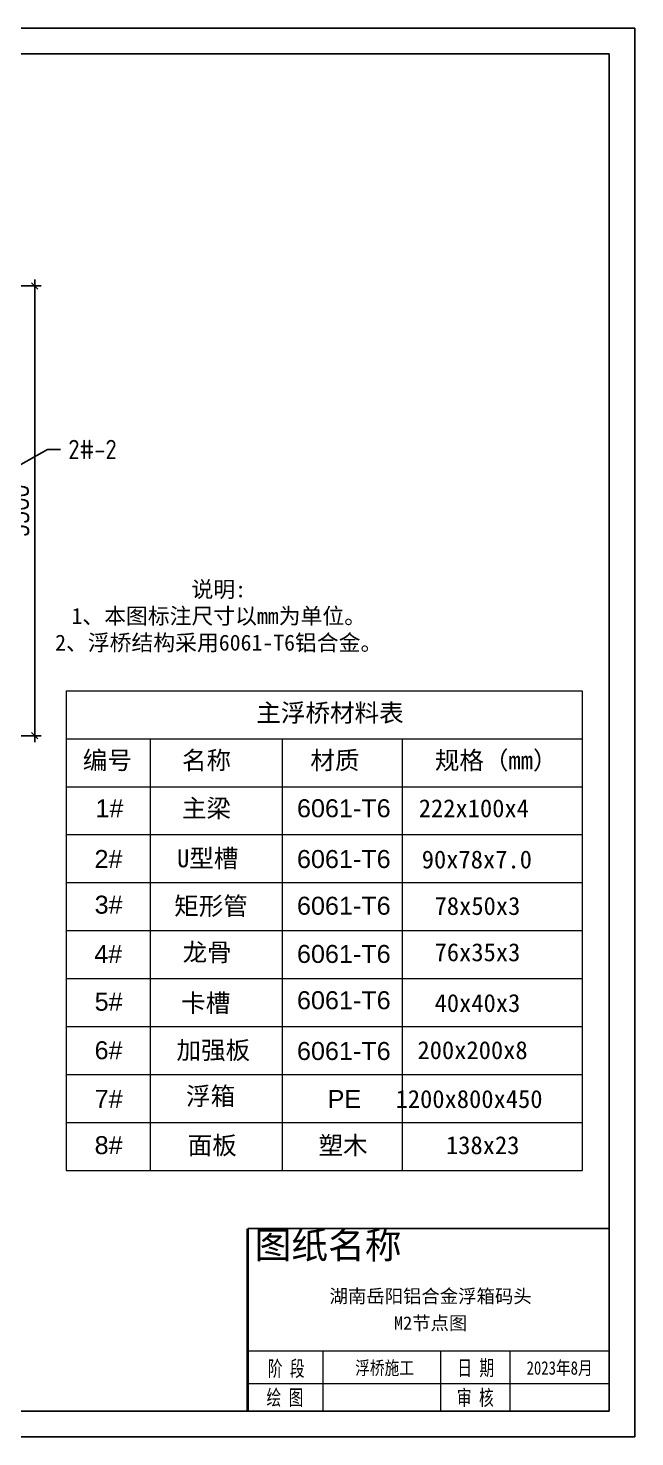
# Model space of a CAD drawing. Extents: x 8796 to 116961, y 24572 to 132726.
# Drawn here: x 47687 to 52407, y 116701 to 127663 of the extents above; entities that cross this region are included whole.
import ezdxf
from ezdxf import colors
from ezdxf.entities.mleader import LeaderData, LeaderLine
from ezdxf.enums import TextEntityAlignment as Align
from ezdxf.math import Vec2, Vec3

# ---------------------------------------------------------------- set-up
doc = ezdxf.new("R2010")
doc.units = 0
doc.header["$LTSCALE"] = 1000
doc.header["$MEASUREMENT"] = 0
for name, color, linetype in [('SGIDI_TK_TEXT', 3, 'Continuous'), ('文字', 7, 'Continuous'), ('标注', 9, 'Continuous'), ('连接端梁', 130, 'Continuous')]:
    doc.layers.add(name, color=color, linetype=linetype)
doc.layers.add('图框', color=7, linetype='Continuous', lineweight=13)
doc.styles.add('Arial', font='')
doc.styles.add('HZTXT', font='txtw.shx', dxfattribs={"width": 0.8, "bigfont": 'hztxtw.shx'})
doc.styles.add('SGIDI-0', font='simhei.ttf', dxfattribs={"width": 0.8})
doc.styles.get("Standard").update_dxf_attribs({"font": 'gbenor.shx', "bigfont": 'gbcbig.shx'})
doc.styles.add('仿宋', font='simfang.ttf', dxfattribs={"width": 0.7})
doc.styles.add('宋体', font='')
doc.styles.get('Arial').set_extended_font_data('STXihei')
doc.styles.get('宋体').set_extended_font_data('SimSun')
doc.dimstyles.new('DIM-50', dxfattribs={"dimscale": 50, "dimtxt": 3, "dimasz": 1, "dimexe": 1, "dimexo": 1, "dimgap": 1, "dimtad": 1, "dimdec": 1, "dimdsep": 46, "dimtxsty": 'HZTXT', "dimblk": 'OBLIQUE', "dimblk1": 'ARCHTICK', "dimblk2": 'OBLIQUE', "dimcen": 0, "dimdle": 1, "dimclrd": 9, "dimclre": 9, "dimclrt": 2, "dimadec": 1, "dimazin": 0, "dimtfac": 1, "dimtdec": 1, "dimtix": 1, "dimtmove": 2, "dimatfit": 3, "dimldrblk": 'OBLIQUE', "dimfxl": 0, "dimtolj": 1, "dimtzin": 0, "dimarcsym": 0})

# ---------------------------------------------------------------- blocks, each defined once
blk = doc.blocks.new('_Oblique')
at = {"color": 0, "linetype": 'ByBlock', "lineweight": -2}
blk.add_line((-0.5, -0.5), (0.5, 0.5), dxfattribs=at)
blk = doc.blocks.new('*D140')
at = {"layer": 'Defpoints', "color": 0, "transparency": 16777216}
for p in [(47541, 125657, 0), (47300, 122157, 0), (47738, 122157)]:
    blk.add_point(p, dxfattribs=at)
at = {"layer": '标注', "color": 9, "lineweight": -2, "transparency": 16777216}
for p, q in [((47591, 125657), (47788, 125657)), ((47738, 125707), (47738, 122107)), ((47350, 122157), (47788, 122157))]:
    blk.add_line(p, q, dxfattribs=at)
at = {"layer": '标注', "color": 9, "lineweight": -2, "transparency": 16777216, "xscale": 50, "yscale": 50, "zscale": 50}
for p, rotation in [((47738, 125657), 90), ((47738, 122157), 270)]:
    blk.add_blockref('_Oblique', p, dxfattribs=dict(at, rotation=rotation))
at = {"layer": '标注', "color": 2, "transparency": 16777216, "insert": (47613, 123907), "char_height": 150, "attachment_point": 5, "rotation": 90, "style": 'HZTXT'}
blk.add_mtext('\\A1;3500', dxfattribs=at)
blk = doc.blocks.new('_ArchTick')
at = {"color": 0, "linetype": 'ByBlock', "const_width": 0.4}
blk.add_lwpolyline([(-0.5, -0.5), (0.5, 0.5)], dxfattribs=at)
blk = doc.blocks.new('asdasd')
at = {"layer": '图框'}
for p, q in [((32437, 119431), (32437, 114931)), ((32437, 119431), (37275, 119431)), ((37275, 119431), (37275, 114931)), ((32437, 118981), (37275, 118981)), ((33225, 118981), (33225, 114931)), ((34462, 118981), (34462, 114931)), ((35587, 118981), (35587, 114931)), ((32437, 118531), (37275, 118531)), ((32437, 118081), (37275, 118081)), ((32437, 117631), (37275, 117631)), ((32437, 117181), (37275, 117181)), ((32437, 116731), (37275, 116731)), ((32437, 116281), (37275, 116281)), ((32437, 115831), (37275, 115831)), ((32437, 115381), (37275, 115381)), ((32437, 114931), (37275, 114931))]:
    blk.add_line(p, q, dxfattribs=at)
at = {"layer": '图框', "attachment_point": 1, "style": 'Arial'}
for s, width, insert, char_height in [('\\pi876.69506;{\\fSimSun|b0|i0|c134|p2;主浮桥材料表}', 2620.06, (33343, 119308), 168.75), ('\\pi51.65737;{\\fSimSun|b0|i0|c134|p2;编号}', 716.98, (32541, 118863), 168.75), ('\\pi51.32218;{\\fSimSun|b0|i0|c134|p2;名称}', 716.98, (33471, 118863), 168.75), ('\\pi53.50095;{\\fSimSun|b0|i0|c134|p2;材质}', 716.98, (34672, 118863), 168.75), ('\\pi35.48134;{\\fSimSun|b0|i0|c134|p2;规格（mm）}', 1208.85, (35857, 118863), 168.75), ('\\pi279.81954;{\\fArial|b0|i0|c0|p34;1#}', 793.2, (32432, 118413), 168.75), ('\\pi50.98698;{\\fSimSun|b0|i0|c134|p2;主梁}', 716.98, (33471, 118413), 168.75), ('\\pi234.45852;{\\fArial|b0|i0|c0|p34;6061-T6}', 1327.29, (34366, 118413), 168.75), ('\\pi0.69652;222x100x4', 1327.29, (35741, 118413), 168.75), ('\\pi31.45968;{\\fSimSun|b0|i0|c134|p2;U型槽}', 1074.91, (33445, 117944), 168.75), ('\\pi270.43814;{\\fArial|b0|i0|c0|p34;2#}', 793.2, (32432, 117937), 168.75), ('\\pi234.45852;{\\fArial|b0|i0|c0|p34;6061-T6}', 1327.29, (34366, 117937), 168.75), ('\\pi28.82152;90x78x7.0', 1327.29, (35741, 117933), 168.75), ('\\pi271.93456;{\\fArial|b0|i0|c0|p34;3#}', 793.2, (32432, 117509), 168.75), ('\\pi57.54881;{\\fSimSun|b0|i0|c134|p2;矩形管}', 874.48, (33392, 117497), 168.75), ('\\pi234.45852;{\\fArial|b0|i0|c0|p34;6061-T6}', 1327.29, (34366, 117499), 168.75), ('\\pi149.35724;78x50x3', 1327.29, (35741, 117497), 168.75), ('\\pi268.48129;{\\fArial|b0|i0|c0|p34;4#}', 793.2, (32432, 117047), 168.75), ('\\pi35.39194;{\\fSimSun|b0|i0|c134|p2;龙骨}', 1074.91, (33493, 117063), 168.75), ('\\pi234.45852;{\\fArial|b0|i0|c0|p34;6061-T6}', 1327.29, (34366, 117047), 168.75), ('\\pi149.35724;76x35x3', 1327.29, (35741, 117063), 168.75), ('\\pi271.87701;{\\fArial|b0|i0|c0|p34;5#}', 793.2, (32432, 116599), 168.75), ('\\pi35.01394;{\\fSimSun|b0|i0|c134|p2;卡槽}', 1074.91, (33480, 116587), 168.75), ('\\pi234.45852;{\\fArial|b0|i0|c0|p34;6061-T6}', 1327.29, (34366, 116613), 168.75), ('\\pi149.35724;40x40x3', 1327.29, (35741, 116587), 168.75), ('\\pi271.41657;{\\fArial|b0|i0|c0|p34;6#}', 793.2, (32432, 116144), 168.75), ('\\pi74.02918;{\\fSimSun|b0|i0|c134|p2;加强板}', 1074.91, (33397, 116145), 168.75), ('\\pi234.45852;{\\fArial|b0|i0|c0|p34;6061-T6}', 1327.29, (34366, 116137), 168.75), ('\\pi-11.35705;200x200x8', 1327.29, (35741, 116145), 168.75), ('\\pi117.7722;{\\fSimSun|b0|i0|c134|p2;浮箱}', 1074.91, (33443, 115714), 168.75), ('\\pi272.56766;{\\fArial|b0|i0|c0|p34;7#}', 793.2, (32432, 115688), 168.75), ('\\pi521.82849;{\\fArial|b0|i0|c0|p34;PE}', 1327.29, (34366, 115687), 168.75), ('\\pi-236.35705;1200x800x450', 1327.29, (35761, 115687), 168.75), ('\\pi271.7619;{\\fArial|b0|i0|c0|p34;8#}', 793.2, (32432, 115254), 168.75), ('{\\fSimSun|b0|i0|c134|p2;面板}', 1074.91, (33576, 115252), 168.75), ('\\pi436.2992;{\\fSimSun|b0|i0|c134|p2;塑木}', 1327.29, (34366, 115252), 168.75), ('138x23', 1327.29, (35997, 115254), 168.8)]:
    blk.add_mtext_dynamic_manual_height_columns(s, width=width, gutter_width=2260, heights=[363], dxfattribs=dict(at, insert=insert, char_height=char_height))
at = {"layer": '文字', "color": 0, "insert": (33867, 120123), "char_height": 150, "attachment_point": 5, "style": 'Arial'}
blk.add_mtext_dynamic_manual_height_columns('{\\fSimSun|b0|i0|c134|p2;说明}:\\P1{\\fSimSun|b0|i0|c134|p2;、本图标注尺寸以}mm{\\fSimSun|b0|i0|c134|p2;为单位。\\P}2{\\fSimSun|b0|i0|c134|p2;、浮桥结构采用}6061-T6{\\fSimSun|b0|i0|c134|p2;铝合金。}', width=3086.82, gutter_width=12.5, heights=[0], dxfattribs=at)

msp = doc.modelspace()

# ---------------------------------------------------------------- linework, layer by layer
at = {"layer": '图框'}
for p, q in [((49395.09, 118321.94), (52206.81, 118321.94)), ((49395.09, 117369.24), (52206.81, 117369.24)), ((49980.29, 117369.24), (49980.29, 116900.7)), ((50895.61, 117369.24), (50895.61, 116900.7)), ((51434.19, 117369.24), (51434.19, 116900.7)), ((49395.09, 117116.59), (52206.81, 117116.59)), ((50078.4, 116900.7), (52206.81, 116900.7))]:
    msp.add_line(p, q, dxfattribs=at)
for points, const_width in [([(49395.09, 118321.94), (49395.09, 116900.7)], 21.28), ([(49395.09, 118321.94), (52206.81, 118321.94)], 10.64), ([(50078.4, 116900.7), (52206.81, 116900.7)], 10.64)]:
    msp.add_lwpolyline(points, dxfattribs=dict(at, const_width=const_width))
at = {"layer": '连接端梁', "color": 0}
for points in [[(38536.74, 127663.42), (52406.81, 127663.42), (52406.81, 116700.7), (38536.74, 116700.7)], [(38736.74, 127463.42), (52206.81, 127463.42), (52206.81, 116900.7), (38736.74, 116900.7)]]:
    msp.add_lwpolyline(points, close=True, dxfattribs=at)

# ---------------------------------------------------------------- block references
at = {"layer": '连接端梁', "color": 0, "xscale": 0.83, "yscale": 0.83, "zscale": 0.83}
msp.add_blockref('asdasd', (21060.1, 23379.76), dxfattribs=at)

# ---------------------------------------------------------------- texts
at = {"layer": 'SGIDI_TK_TEXT', "color": 0, "style": '宋体'}
msp.add_text('图纸名称', height=209.616, dxfattribs=at).set_placement((50020.5, 118192.93), align=Align.MIDDLE_CENTER)
at = {"layer": 'SGIDI_TK_TEXT', "color": 7, "style": '仿宋', "width": 0.7}
for s, p in [('阶 段', (49694.54, 117231.96)), ('日 期', (51168.67, 117237.83)), ('绘 图', (49684.8, 117006.6)), ('审 核', (51165.97, 117005.31))]:
    msp.add_text(s, height=120, dxfattribs=at).set_placement(p, align=Align.MIDDLE_CENTER)
at = {"layer": 'SGIDI_TK_TEXT', "color": 7, "style": 'SGIDI-0'}
for tag, p in [('湖南岳阳铝合金浮箱码头', (50818.09, 117795.51)), ('M2节点图', (50818.09, 117586.02))]:
    msp.add_attdef(tag, text='', height=104.81, dxfattribs=at).set_placement(p, align=Align.MIDDLE_CENTER)
at = {"layer": 'SGIDI_TK_TEXT', "color": 7, "style": 'SGIDI-0', "width": 0.8}
for tag, p in [('浮桥施工', (50460.35, 117236.94)), ('2023年8月', (51822.12, 117236.94))]:
    msp.add_attdef(tag, text='建设单位', height=104.808, dxfattribs=at).set_placement(p, align=Align.MIDDLE_CENTER)

# ---------------------------------------------------------------- dimensions: what is measured, and where the dimension line sits
at = {"layer": '标注'}
dim = msp.add_linear_dim(base=(47737.96, 122156.72, 0), p1=(47541.14, 125656.72), p2=(47300, 122156.72), angle=90, dimstyle='DIM-50', dxfattribs=at)
dim.commit()
dim.dimension.update_dxf_attribs({"geometry": '*D140', "text_midpoint": (47612.96, 123906.72, 0)})

# ---------------------------------------------------------------- leaders
at = {"layer": '标注', "color": 6, "linetype": 'ByBlock'}
ml = msp.add_multileader_mtext('Standard', dxfattribs=at)
ml.set_content('2#-2', color=6)
ml.set_leader_properties()
ml.build(insert=Vec2(0, 0))
ml.multileader.update_dxf_attribs({"dogleg_length": 100, "arrow_head_size": 50})
ctx = ml.context
ctx.base_point, ctx.char_height, ctx.arrow_head_size, ctx.landing_gap_size, ctx.plane_origin = Vec3(47937.51, 124383.75, 0), 150, 50, 35.88, Vec3(47247.8, 116061.75, 0)
ctx.text_align_type = 2
notes = []
notes.append((ctx, [(1, (1, 1, 0), (47837.51, 124383.75, 0), (1, 0), 100, [(0, [(47365.07, 124121.31, 0)], 0, [])])]))
ctx.mtext.insert, ctx.mtext.width, ctx.mtext.alignment, ctx.mtext.flow_direction = Vec3(48375.6, 124460.03, 0), 207.6057, 3, 5
for ctx, leaders in notes:
    for number, flags, end, landing, length, lines in leaders:
        leader = LeaderData()
        leader.index, (leader.has_last_leader_line, leader.has_dogleg_vector, leader.attachment_direction) = number, flags
        leader.last_leader_point, leader.dogleg_vector, leader.dogleg_length = Vec3(end), Vec3(landing), length
        for number, points, colour, breaks in lines:
            line = LeaderLine()
            line.index, line.vertices, line.color, line.breaks = number, Vec3.list(points), colors.encode_raw_color(colour), breaks
            leader.lines.append(line)
        ctx.leaders.append(leader)

doc.saveas('drawing.dxf')
